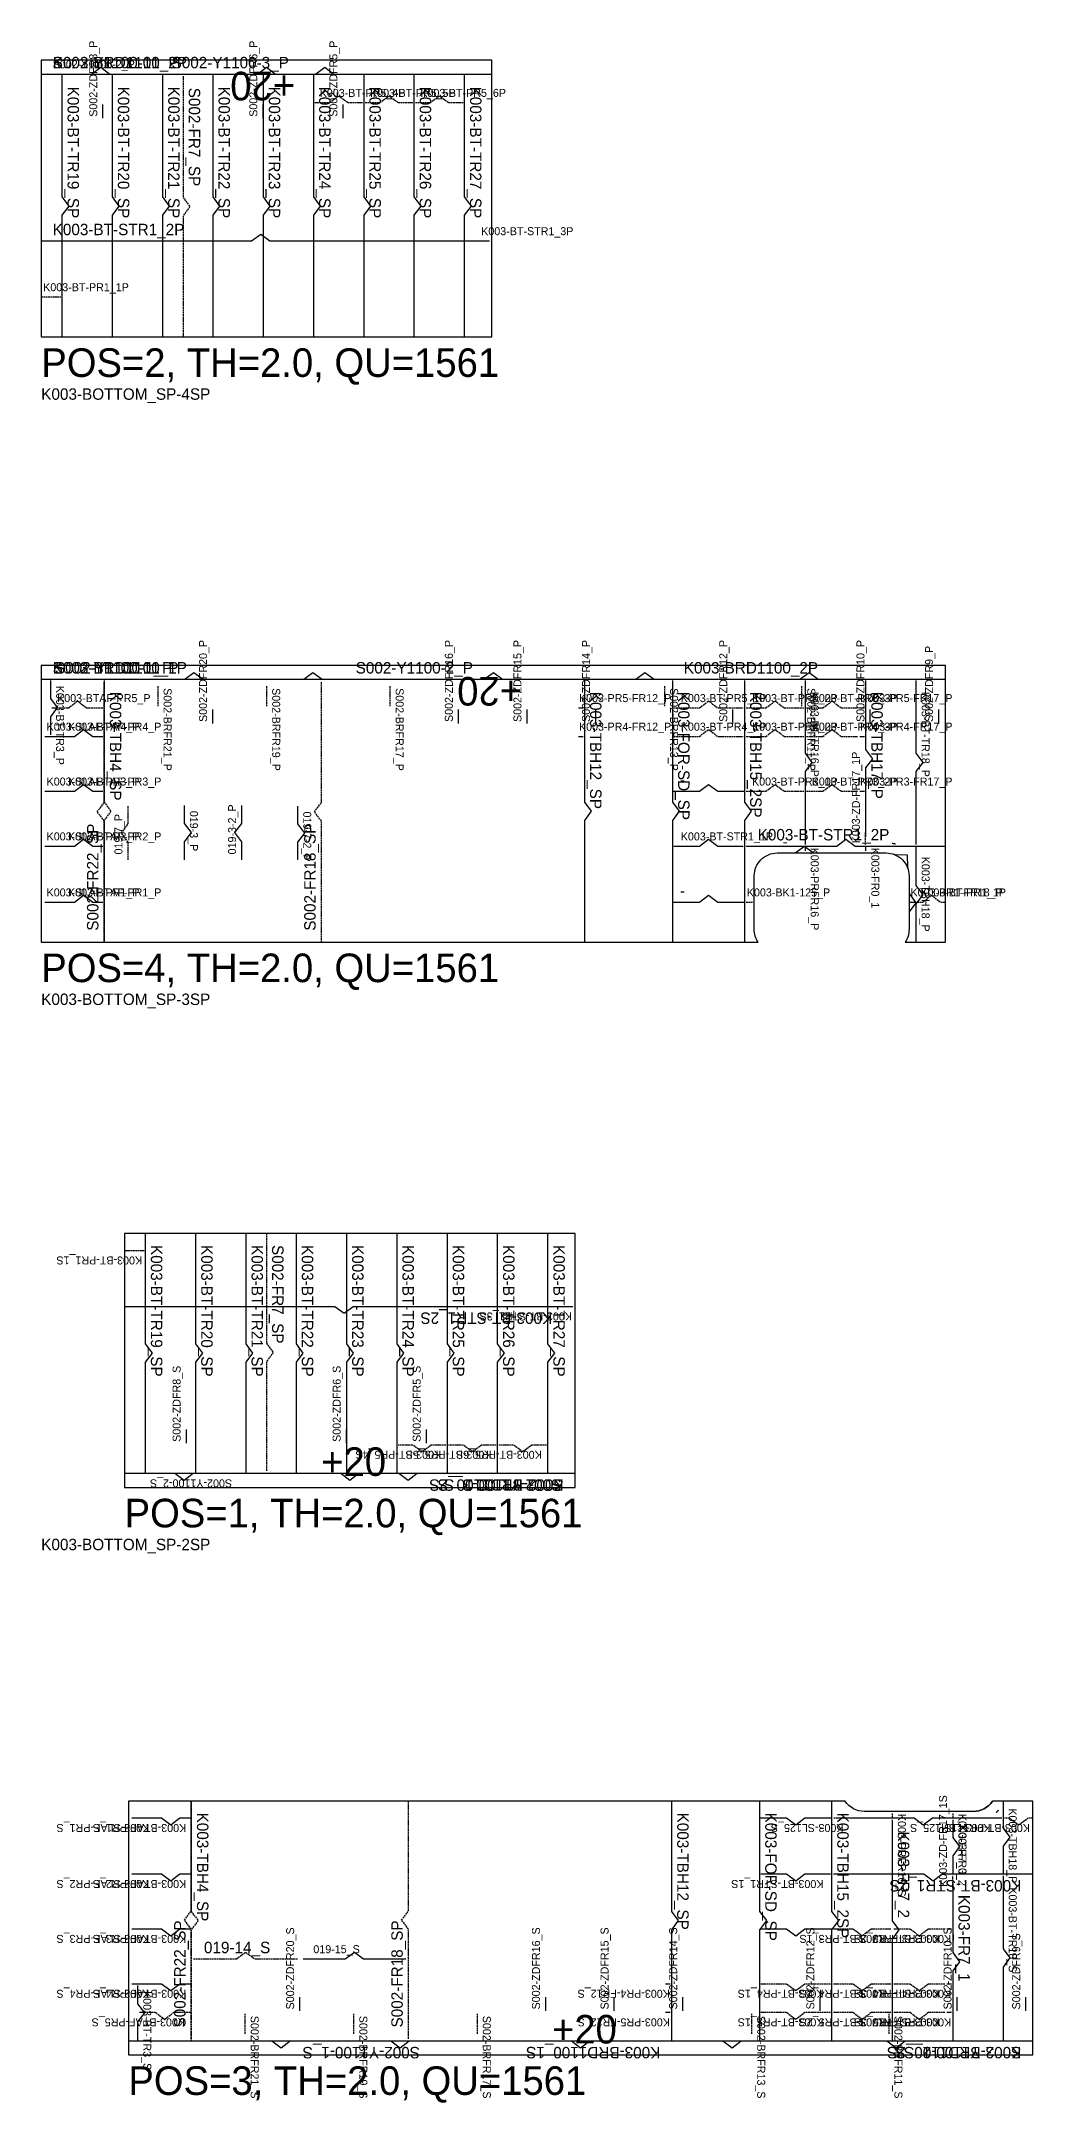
# Model space of a CAD drawing. Header units: inches. Extents: x -22688 to 5506, y -4302 to 14985.
# Drawn here: x -22688 to -18352, y 4972 to 13990 of the extents above; entities that cross this region are included whole.
import ezdxf

# ---------------------------------------------------------------- set-up
doc = ezdxf.new("R2010")
doc.units = ezdxf.units.IN
doc.header["$MEASUREMENT"] = 0
doc.linetypes.add('Dashed', pattern=[10, 7.5, -2.5])
doc.layers.get('0').update_dxf_attribs({"linetype": 'CONTINUOUS'})

msp = doc.modelspace()

# ---------------------------------------------------------------- linework, layer by layer
at = {"color": 7}
for p, q in [((-22417.809934, 13653.594164), (-22417.809934, 13713.593249)), ((-21717.809934, 13653.594164), (-21717.809934, 13713.593249)), ((-21367.809934, 13653.594164), (-21367.809934, 13713.593249)), ((-20767.809934, 13116.593127), (-20727.810545, 13116.593127)), ((-21937.809629, 11006.093554), (-21937.809629, 11066.092638)), ((-20862.809629, 11006.093554), (-20862.809629, 11066.092638)), ((-20562.809629, 11006.093554), (-20562.809629, 11066.092638)), ((-20338.310117, 11074.092821), (-20317.809934, 11074.092821)), ((-20262.809629, 11006.093554), (-20262.809629, 11066.092638)), ((-19662.809629, 11006.093554), (-19662.809629, 11066.092638)), ((-19108.309812, 11074.092821), (-19087.809629, 11074.092821)), ((-19062.809629, 11006.093554), (-19062.809629, 11066.092638)), ((-18762.809629, 11006.093554), (-18762.809629, 11066.092638)), ((-22672.809477, 10949.092821), (-22587.809629, 10949.092821)), ((-20338.310117, 10949.092821), (-20317.809934, 10949.092821)), ((-19108.309812, 10949.092821), (-19087.809629, 10949.092821)), ((-22672.809477, 10709.093432), (-22587.809629, 10709.093432)), ((-19108.309812, 10709.093432), (-19087.809629, 10709.093432)), ((-22672.809477, 10469.092516), (-22587.809629, 10469.092516)), ((-19347.81024, 10464.092211), (-19347.81024, 10448.093371)), ((-19082.809324, 10464.092211), (-19082.809324, 10448.093371)), ((-22672.809477, 10224.092821), (-22587.809629, 10224.092821)), ((-18888.310117, 10224.092821), (-18867.809934, 10224.092821)), ((-20363.310117, 8454.093127), (-20403.309507, 8454.093127)), ((-22053.309507, 7857.093005), (-22053.309507, 7917.092852)), ((-21353.309507, 7857.093005), (-21353.309507, 7917.092852)), ((-21003.309507, 7857.093005), (-21003.309507, 7917.092852)), ((-22206.809873, 6216.203265), (-22291.809721, 6216.203265)), ((-22206.809873, 5971.20357), (-22291.809721, 5971.20357)), ((-22206.809873, 5731.203417), (-22291.809721, 5731.203417)), ((-18706.809873, 5731.203417), (-18727.310056, 5731.203417)), ((-22206.809873, 5491.203265), (-22291.809721, 5491.203265)), ((-21556.809873, 5374.203448), (-21556.809873, 5434.203295)), ((-20481.809873, 5374.203448), (-20481.809873, 5434.203295)), ((-20181.809873, 5374.203448), (-20181.809873, 5434.203295)), ((-19936.810179, 5491.203265), (-19957.310362, 5491.203265)), ((-19881.809873, 5374.203448), (-19881.809873, 5434.203295)), ((-19281.809873, 5374.203448), (-19281.809873, 5434.203295)), ((-18706.809873, 5491.203265), (-18727.310056, 5491.203265)), ((-18681.809873, 5374.203448), (-18681.809873, 5434.203295)), ((-18381.809873, 5374.203448), (-18381.809873, 5434.203295)), ((-19936.810179, 5366.203265), (-19957.310362, 5366.203265)), ((-18706.809873, 5366.203265), (-18727.310056, 5366.203265))]:
    msp.add_line(p, q, dxfattribs=at)
at = {"color": 7, "linetype": 'Dashed'}
for p, q in [((-22687.810392, 12871.593432), (-22602.809782, 12871.593432)), ((-22177.809782, 11169.092516), (-22177.809782, 11079.093127)), ((-21702.809782, 11169.092516), (-21702.809782, 11079.093127)), ((-21162.809629, 11169.092516), (-21162.809629, 11079.093127)), ((-19962.809629, 11169.092516), (-19962.809629, 11079.093127)), ((-19362.809629, 11169.092516), (-19362.809629, 11079.093127)), ((-19082.809324, 10476.093249), (-19082.809324, 10528.992419)), ((-19604.809446, 10224.092821), (-19577.809019, 10224.092821)), ((-22238.309355, 8699.092821), (-22323.309965, 8699.092821)), ((-18966.810484, 6237.203173), (-18966.810484, 6221.20357)), ((-18701.809568, 6237.203173), (-18701.809568, 6221.20357)), ((-19174.569578, 6216.203265), (-19223.80969, 6216.203265)), ((-18701.809568, 5911.302904), (-18701.809568, 5964.2036)), ((-21796.810026, 5361.202959), (-21796.810026, 5271.20357)), ((-21321.809263, 5361.202959), (-21321.809263, 5271.20357)), ((-20781.809873, 5361.202959), (-20781.809873, 5271.20357)), ((-19581.809873, 5361.202959), (-19581.809873, 5271.20357)), ((-18981.809873, 5361.202959), (-18981.809873, 5271.20357))]:
    msp.add_line(p, q, dxfattribs=at)
at = {"color": 7}
for points in [[(-22687.810392, 13906.594042), (-22687.810392, 12696.593432), (-20717.809934, 12696.593432), (-20717.809934, 13906.594042), (-22687.810392, 13906.594042)], [(-22687.810392, 13906.594042), (-22687.810392, 12696.593432), (-20717.809934, 12696.593432), (-20717.809934, 13906.594042), (-22687.810392, 13906.594042)], [(-22687.810392, 13846.593432), (-22467.809934, 13846.593432), (-22427.809782, 13876.593737), (-22387.810392, 13846.593432), (-22167.809934, 13846.593432)], [(-22687.810392, 13846.593432), (-21742.809934, 13846.593432), (-21702.809782, 13876.593737), (-21662.810392, 13846.593432), (-20717.809934, 13846.593432)], [(-22687.810392, 13846.593432), (-21742.809934, 13846.593432), (-21702.809782, 13876.593737), (-21662.810392, 13846.593432), (-20717.809934, 13846.593432)], [(-22597.81024, 13841.593127), (-22597.81024, 13309.093432), (-22567.809934, 13269.094042), (-22597.81024, 13229.093127), (-22597.81024, 12696.593432)], [(-22377.809782, 13841.593127), (-22377.809782, 13309.093432), (-22347.81024, 13269.094042), (-22377.809782, 13229.093127), (-22377.809782, 12696.593432)], [(-22167.809934, 13846.593432), (-21487.809629, 13846.593432), (-21447.81024, 13876.593737), (-21407.809324, 13846.593432), (-20727.810545, 13846.593432)], [(-22157.810087, 13841.593127), (-22157.810087, 13309.093432), (-22127.809782, 13269.094042), (-22157.810087, 13229.093127), (-22157.810087, 12696.593432)], [(-21937.810392, 13841.593127), (-21937.810392, 13309.093432), (-21907.810087, 13269.094042), (-21937.810392, 13229.093127), (-21937.810392, 12696.593432)], [(-21717.809934, 13841.593127), (-21717.809934, 13309.093432), (-21687.810392, 13269.094042), (-21717.809934, 13229.093127), (-21717.809934, 12696.593432)], [(-21497.81024, 13841.593127), (-21497.81024, 13309.093432), (-21467.809934, 13269.094042), (-21497.81024, 13229.093127), (-21497.81024, 12696.593432)], [(-21277.810545, 13841.593127), (-21277.810545, 13309.093432), (-21247.81024, 13269.094042), (-21277.810545, 13229.093127), (-21277.810545, 12696.593432)], [(-21057.809324, 13841.593127), (-21057.809324, 13309.093432), (-21027.810545, 13269.094042), (-21057.809324, 13229.093127), (-21057.809324, 12696.593432)], [(-20837.809629, 13841.593127), (-20837.809629, 13309.093432), (-20807.809324, 13269.094042), (-20837.809629, 13229.093127), (-20837.809629, 12696.593432)], [(-22687.810392, 13116.593127), (-21767.809934, 13116.593127), (-21727.809782, 13146.593432), (-21687.810392, 13116.593127), (-20767.809934, 13116.593127)], [(-22687.809629, 11199.092821), (-20750.309629, 11199.092821), (-20710.31024, 11229.093127), (-20670.309324, 11199.092821), (-18732.809324, 11199.092821)], [(-22687.809629, 11199.092821), (-21539.559812, 11199.092821), (-21499.560423, 11229.093127), (-21459.559507, 11199.092821), (-20311.30969, 11199.092821)], [(-22677.809782, 11199.092821), (-22060.309477, 11199.092821), (-22020.309324, 11229.093127), (-21980.309934, 11199.092821), (-21362.809629, 11199.092821)], [(-22647.809477, 11194.092516), (-22647.809477, 11115.093188), (-22617.809934, 11075.092272), (-22647.809477, 11035.092883), (-22647.809477, 10956.093554)], [(-21362.809629, 11199.092821), (-20087.809629, 11199.092821), (-20047.81024, 11229.093127), (-20007.809324, 11199.092821), (-18732.809324, 11199.092821)], [(-20312.809629, 11194.092516), (-20312.809629, 10661.592821), (-20282.809324, 10621.593432), (-20312.809629, 10581.592516), (-20312.809629, 10049.092821)], [(-19927.809019, 11199.092821), (-19370.309324, 11199.092821), (-19330.309934, 11229.093127), (-19290.309019, 11199.092821), (-18732.809324, 11199.092821)], [(-19927.809019, 11194.092516), (-19927.809019, 10661.592821), (-19897.81024, 10621.593432), (-19927.809019, 10581.592516), (-19927.809019, 10049.092821)], [(-19612.809629, 11194.092516), (-19612.809629, 10661.592821), (-19582.809324, 10621.593432), (-19612.809629, 10581.592516), (-19612.809629, 10049.092821)], [(-19347.81024, 11194.092516), (-19347.81024, 10875.092272), (-19317.809934, 10835.092883), (-19347.81024, 10795.093493), (-19347.81024, 10476.093249)], [(-19082.809324, 11194.092516), (-19082.809324, 10891.593127), (-19052.809019, 10851.592211), (-19082.809324, 10811.592821), (-19082.809324, 10509.093432)], [(-18862.809629, 11194.092516), (-18862.809629, 10875.092272), (-18832.809324, 10835.092883), (-18862.809629, 10795.093493), (-18862.809629, 10476.093249)], [(-22587.809629, 10949.092821), (-22542.809934, 10949.092821), (-22502.809782, 10979.093127), (-22462.809629, 10949.092821), (-22417.809934, 10949.092821)], [(-22587.809629, 10709.093432), (-22542.809934, 10709.093432), (-22502.809782, 10739.092211), (-22462.809629, 10709.093432), (-22417.809934, 10709.093432)], [(-19926.30908, 10709.093432), (-19809.559507, 10709.093432), (-19769.560117, 10739.092211), (-19729.559202, 10709.093432), (-19612.809629, 10709.093432)], [(-22062.809629, 10647.429613), (-22062.809629, 10568.260912), (-22032.809324, 10528.261523), (-22062.809629, 10488.260607), (-22062.809629, 10409.093432)], [(-21810.809965, 10409.093432), (-21810.809965, 10488.260607), (-21840.809507, 10528.261523), (-21810.809965, 10568.260912), (-21810.809965, 10647.429613)], [(-21567.019529, 10643.811755), (-21567.019529, 10566.452746), (-21537.02075, 10526.45183), (-21567.019529, 10486.452441), (-21567.019529, 10409.093432)], [(-22587.809629, 10469.092516), (-22542.809934, 10469.092516), (-22502.809782, 10499.092821), (-22462.809629, 10469.092516), (-22417.809934, 10469.092516)], [(-19921.310301, 10469.092516), (-19809.559507, 10469.092516), (-19769.560117, 10499.092821), (-19729.559202, 10469.092516), (-19617.809934, 10469.092516)], [(-19604.809446, 10469.092516), (-19208.810301, 10469.092516), (-19168.809385, 10499.092821), (-19128.809995, 10469.092516), (-18732.809324, 10469.092516)], [(-19469.810362, 10439.092211), (-19390.559263, 10439.092211), (-19350.559873, 10469.092516), (-19310.560484, 10439.092211), (-19231.309385, 10439.092211)], [(-18862.809629, 10464.092211), (-18862.809629, 10296.593432), (-18832.809324, 10256.592516), (-18862.809629, 10216.593127), (-18862.809629, 10049.092821)], [(-18892.809934, 10339.092211), (-18892.809934, 10261.592821), (-18862.809629, 10221.593432), (-18892.809934, 10181.592516), (-18892.809934, 10104.093127)], [(-22587.809629, 10224.092821), (-22542.809934, 10224.092821), (-22502.809782, 10254.093127), (-22462.809629, 10224.092821), (-22417.809934, 10224.092821)], [(-19926.30908, 10224.092821), (-19809.559507, 10224.092821), (-19769.560117, 10254.093127), (-19729.559202, 10224.092821), (-19612.809629, 10224.092821)], [(-20353.309507, 8774.092821), (-22323.309965, 8774.092821), (-22323.309965, 7664.092974), (-20353.309507, 7664.092974), (-20353.309507, 8774.092821)], [(-20353.309507, 8774.092821), (-22323.309965, 8774.092821), (-22323.309965, 7664.092974), (-20353.309507, 7664.092974), (-20353.309507, 8774.092821)], [(-22233.309812, 8774.092821), (-22233.309812, 8291.593127), (-22203.309507, 8251.592211), (-22233.309812, 8211.592821), (-22233.309812, 7729.093127)], [(-22013.309355, 8774.092821), (-22013.309355, 8291.593127), (-21983.309812, 8251.592211), (-22013.309355, 8211.592821), (-22013.309355, 7729.093127)], [(-21793.30966, 8774.092821), (-21793.30966, 8291.593127), (-21763.309355, 8251.592211), (-21793.30966, 8211.592821), (-21793.30966, 7729.093127)], [(-21573.309202, 8774.092821), (-21573.309202, 8291.593127), (-21543.308897, 8251.592211), (-21573.309202, 8211.592821), (-21573.309202, 7729.093127)], [(-21353.309507, 8774.092821), (-21353.309507, 8291.593127), (-21323.309202, 8251.592211), (-21353.309507, 8211.592821), (-21353.309507, 7729.093127)], [(-21133.309812, 8774.092821), (-21133.309812, 8291.593127), (-21103.309507, 8251.592211), (-21133.309812, 8211.592821), (-21133.309812, 7729.093127)], [(-20913.310117, 8774.092821), (-20913.310117, 8291.593127), (-20883.309812, 8251.592211), (-20913.310117, 8211.592821), (-20913.310117, 7729.093127)], [(-20693.308897, 8774.092821), (-20693.308897, 8291.593127), (-20663.310117, 8251.592211), (-20693.308897, 8211.592821), (-20693.308897, 7729.093127)], [(-20473.309202, 8774.092821), (-20473.309202, 8291.593127), (-20443.308897, 8251.592211), (-20473.309202, 8211.592821), (-20473.309202, 7729.093127)], [(-20403.309507, 8454.093127), (-21323.309202, 8454.093127), (-21363.310117, 8424.092821), (-21403.309507, 8454.093127), (-22323.309965, 8454.093127)], [(-21803.309507, 7724.092821), (-22023.309965, 7724.092821), (-22063.309355, 7694.092516), (-22103.309507, 7724.092821), (-22323.309965, 7724.092821)], [(-20353.309507, 7724.092821), (-21298.309202, 7724.092821), (-21338.310117, 7694.092516), (-21378.309507, 7724.092821), (-22323.309965, 7724.092821)], [(-20353.309507, 7724.092821), (-21298.309202, 7724.092821), (-21338.310117, 7694.092516), (-21378.309507, 7724.092821), (-22323.309965, 7724.092821)], [(-20363.310117, 7724.092821), (-21043.308897, 7724.092821), (-21083.309812, 7694.092516), (-21123.309202, 7724.092821), (-21803.309507, 7724.092821)], [(-19931.809873, 6291.203265), (-19931.809873, 5808.70357), (-19901.809568, 5768.703417), (-19931.809873, 5728.703265), (-19931.809873, 5246.20357)], [(-19546.809263, 6291.203265), (-19546.809263, 5808.70357), (-19516.810484, 5768.703417), (-19546.809263, 5728.703265), (-19546.809263, 5246.20357)], [(-19231.809873, 6291.203265), (-19231.809873, 5808.70357), (-19201.809568, 5768.703417), (-19231.809873, 5728.703265), (-19231.809873, 5246.20357)], [(-18481.809873, 6291.203265), (-18481.809873, 6173.702959), (-18451.809568, 6133.70357), (-18481.809873, 6093.703417), (-18481.809873, 5976.203112)], [(-22036.810179, 6216.203265), (-22081.809873, 6216.203265), (-22121.810026, 6186.202959), (-22161.810179, 6216.203265), (-22206.809873, 6216.203265)], [(-19231.809873, 6216.203265), (-19348.559446, 6216.203265), (-19388.560362, 6186.202959), (-19428.559751, 6216.203265), (-19545.309324, 6216.203265)], [(-18486.810179, 6216.203265), (-18790.690489, 6216.203265), (-18830.689878, 6186.202959), (-18870.689268, 6216.203265), (-19174.569578, 6216.203265)], [(-18966.810484, 6209.203295), (-18966.810484, 5767.703204), (-18936.810179, 5727.703051), (-18966.810484, 5687.702898), (-18966.810484, 5246.20357)], [(-18701.809568, 6209.203295), (-18701.809568, 6132.703356), (-18671.809263, 6092.703204), (-18701.809568, 6052.703051), (-18701.809568, 5976.203112)], [(-22036.810179, 5971.20357), (-22081.809873, 5971.20357), (-22121.810026, 5941.203265), (-22161.810179, 5971.20357), (-22206.809873, 5971.20357)], [(-19236.810179, 5971.20357), (-19348.559446, 5971.20357), (-19388.560362, 5941.203265), (-19428.559751, 5971.20357), (-19540.310545, 5971.20357)], [(-18351.809568, 5971.20357), (-18747.81024, 5971.20357), (-18787.809629, 5941.203265), (-18827.810545, 5971.20357), (-19223.80969, 5971.20357)], [(-18481.809873, 5964.2036), (-18481.809873, 5645.203356), (-18451.809568, 5605.203204), (-18481.809873, 5565.203051), (-18481.809873, 5246.20357)], [(-18701.809568, 5931.203417), (-18701.809568, 5628.703265), (-18671.809263, 5588.703112), (-18701.809568, 5548.702959), (-18701.809568, 5246.20357)], [(-22036.810179, 5731.203417), (-22081.809873, 5731.203417), (-22121.810026, 5701.203112), (-22161.810179, 5731.203417), (-22206.809873, 5731.203417)], [(-19231.809873, 5731.203417), (-19348.559446, 5731.203417), (-19388.560362, 5701.203112), (-19428.559751, 5731.203417), (-19545.309324, 5731.203417)], [(-21542.809934, 5601.203112), (-21358.309812, 5601.203112), (-21318.310423, 5631.203417), (-21278.309507, 5601.203112), (-21093.809385, 5601.203112)], [(-22266.809721, 5484.203295), (-22266.809721, 5405.203204), (-22236.810179, 5365.203051), (-22266.809721, 5325.203661), (-22266.809721, 5246.20357)], [(-22036.810179, 5491.203265), (-22081.809873, 5491.203265), (-22121.810026, 5461.202959), (-22161.810179, 5491.203265), (-22206.809873, 5491.203265)], [(-18351.809568, 5241.203265), (-20289.309568, 5241.203265), (-20329.310484, 5211.202959), (-20369.309873, 5241.203265), (-22306.809873, 5241.203265)], [(-19930.309934, 5241.203265), (-21078.559751, 5241.203265), (-21118.560667, 5211.202959), (-21158.560056, 5241.203265), (-22306.809873, 5241.203265)], [(-20981.809873, 5241.203265), (-21599.310179, 5241.203265), (-21639.309568, 5211.202959), (-21679.309721, 5241.203265), (-22296.810026, 5241.203265)], [(-18351.809568, 5241.203265), (-19626.809568, 5241.203265), (-19666.810484, 5211.202959), (-19706.809873, 5241.203265), (-20981.809873, 5241.203265)], [(-18351.809568, 5241.203265), (-18909.309263, 5241.203265), (-18949.310179, 5211.202959), (-18989.309568, 5241.203265), (-19546.809263, 5241.203265)]]:
    msp.add_lwpolyline(points, dxfattribs=at)
at = {"color": 7, "linetype": 'Dashed'}
for points in [[(-22067.809934, 13836.592821), (-22067.809934, 13306.594042), (-22037.810392, 13266.593127), (-22067.809934, 13226.593737), (-22067.809934, 12696.593432)], [(-21490.809507, 13721.593432), (-21426.809568, 13721.593432), (-21386.810179, 13751.593737), (-21346.810789, 13721.593432), (-21282.809324, 13721.593432)], [(-21270.809812, 13721.593432), (-21206.809873, 13721.593432), (-21166.810484, 13751.593737), (-21126.809568, 13721.593432), (-21062.809629, 13721.593432)], [(-21050.810117, 13721.593432), (-20986.810179, 13721.593432), (-20946.810789, 13751.593737), (-20906.809873, 13721.593432), (-20842.809934, 13721.593432)], [(-22412.809629, 10049.092821), (-22412.809629, 10579.093127), (-22442.809934, 10619.092516), (-22412.809629, 10659.093432), (-22412.809629, 11189.092211)], [(-22412.809629, 11194.092516), (-22412.809629, 10661.592821), (-22382.809324, 10621.593432), (-22412.809629, 10581.592516), (-22412.809629, 10049.092821)], [(-21462.809629, 10049.092821), (-21462.809629, 10579.093127), (-21492.809934, 10619.092516), (-21462.809629, 10659.093432), (-21462.809629, 11189.092211)], [(-22640.809507, 11074.092821), (-22569.309873, 11074.092821), (-22529.309721, 11104.093127), (-22489.309568, 11074.092821), (-22417.809934, 11074.092821)], [(-19921.310301, 11074.092821), (-19809.559507, 11074.092821), (-19769.560117, 11104.093127), (-19729.559202, 11074.092821), (-19617.809934, 11074.092821)], [(-19604.809446, 11074.092821), (-19518.809385, 11074.092821), (-19478.809995, 11104.093127), (-19438.80908, 11074.092821), (-19352.809019, 11074.092821)], [(-19340.809507, 11074.092821), (-19269.309873, 11074.092821), (-19229.310484, 11104.093127), (-19189.309568, 11074.092821), (-19117.809934, 11074.092821)], [(-19921.310301, 10949.092821), (-19809.559507, 10949.092821), (-19769.560117, 10979.093127), (-19729.559202, 10949.092821), (-19617.809934, 10949.092821)], [(-19604.809446, 10949.092821), (-19518.809385, 10949.092821), (-19478.809995, 10979.093127), (-19438.80908, 10949.092821), (-19352.809019, 10949.092821)], [(-19340.809507, 10949.092821), (-19269.309873, 10949.092821), (-19229.310484, 10979.093127), (-19189.309568, 10949.092821), (-19117.809934, 10949.092821)], [(-19604.809446, 10709.093432), (-19518.809385, 10709.093432), (-19478.809995, 10739.092211), (-19438.80908, 10709.093432), (-19352.809019, 10709.093432)], [(-19340.809507, 10709.093432), (-19269.309873, 10709.093432), (-19229.310484, 10739.092211), (-19189.309568, 10709.093432), (-19117.809934, 10709.093432)], [(-22307.49423, 10409.093432), (-22307.49423, 10486.452441), (-22337.493772, 10526.45183), (-22307.49423, 10566.452746), (-22307.49423, 10643.811755)], [(-18855.810423, 10224.092821), (-18834.309263, 10224.092821), (-18794.309873, 10254.093127), (-18754.310484, 10224.092821), (-18732.809324, 10224.092821)], [(-21703.309507, 8774.092821), (-21703.309507, 8294.092516), (-21673.309965, 8254.093127), (-21703.309507, 8214.092211), (-21703.309507, 7734.092669)], [(-20918.308897, 7849.092821), (-20982.310362, 7849.092821), (-21022.309751, 7819.092516), (-21062.309141, 7849.092821), (-21126.30908, 7849.092821)], [(-20698.309202, 7849.092821), (-20762.309141, 7849.092821), (-20802.310056, 7819.092516), (-20842.309446, 7849.092821), (-20906.309385, 7849.092821)], [(-20478.309507, 7849.092821), (-20542.309446, 7849.092821), (-20582.310362, 7819.092516), (-20622.309751, 7849.092821), (-20686.30969, 7849.092821)], [(-22031.809873, 5251.203112), (-22031.809873, 5731.203417), (-22061.810179, 5771.20357), (-22031.809873, 5811.202959), (-22031.809873, 6291.203265)], [(-22031.809873, 6291.203265), (-22031.809873, 5808.70357), (-22001.809568, 5768.703417), (-22031.809873, 5728.703265), (-22031.809873, 5246.20357)], [(-21081.809873, 5251.203112), (-21081.809873, 5731.203417), (-21111.810179, 5771.20357), (-21081.809873, 5811.202959), (-21081.809873, 6291.203265)], [(-18351.809568, 6216.203265), (-18373.310728, 6216.203265), (-18413.310117, 6186.202959), (-18453.309507, 6216.203265), (-18474.810667, 6216.203265)], [(-18971.809263, 5731.203417), (-19057.809324, 5731.203417), (-19097.81024, 5701.203112), (-19137.809629, 5731.203417), (-19223.80969, 5731.203417)], [(-18736.810179, 5731.203417), (-18808.309812, 5731.203417), (-18848.310728, 5701.203112), (-18888.310117, 5731.203417), (-18959.809751, 5731.203417)], [(-22021.810026, 5601.203112), (-21834.310026, 5601.203112), (-21794.309873, 5631.203417), (-21754.309721, 5601.203112), (-21566.810484, 5601.203112)], [(-19236.810179, 5491.203265), (-19348.559446, 5491.203265), (-19388.560362, 5461.202959), (-19428.559751, 5491.203265), (-19540.310545, 5491.203265)], [(-18971.809263, 5491.203265), (-19057.809324, 5491.203265), (-19097.81024, 5461.202959), (-19137.809629, 5491.203265), (-19223.80969, 5491.203265)], [(-18736.810179, 5491.203265), (-18808.309812, 5491.203265), (-18848.310728, 5461.202959), (-18888.310117, 5491.203265), (-18959.809751, 5491.203265)], [(-22036.810179, 5366.203265), (-22108.309812, 5366.203265), (-22148.309965, 5336.202959), (-22188.310117, 5366.203265), (-22259.809751, 5366.203265)], [(-19236.810179, 5366.203265), (-19348.559446, 5366.203265), (-19388.560362, 5336.202959), (-19428.559751, 5366.203265), (-19540.310545, 5366.203265)], [(-18971.809263, 5366.203265), (-19057.809324, 5366.203265), (-19097.81024, 5336.202959), (-19137.809629, 5366.203265), (-19223.80969, 5366.203265)], [(-18736.810179, 5366.203265), (-18808.309812, 5366.203265), (-18848.310728, 5336.202959), (-18888.310117, 5366.203265), (-18959.809751, 5366.203265)]]:
    msp.add_lwpolyline(points, dxfattribs=at)
at = {"color": 7}
for points in [[(-22687.809629, 10049.092821), (-19553.326292, 10049.092821, -0.146627), (-19569.810362, 10104.093127), (-19569.810362, 10339.092211, -0.414214), (-19469.810362, 10439.092211), (-18992.809934, 10439.092211, -0.414214), (-18892.809934, 10339.092211), (-18892.809934, 10104.093127, -0.146629), (-18909.292478, 10049.092821), (-18732.809324, 10049.092821), (-18732.809324, 11259.093432), (-22687.809629, 11259.093432), (-22687.809629, 10049.092821)], [(-22687.809629, 10049.092821), (-19553.326292, 10049.092821, -0.146627), (-19569.810362, 10104.093127), (-19569.810362, 10339.092211, -0.414214), (-19469.810362, 10439.092211), (-18992.809934, 10439.092211, -0.414214), (-18892.809934, 10339.092211), (-18892.809934, 10104.093127, -0.146629), (-18909.292478, 10049.092821), (-18732.809324, 10049.092821), (-18732.809324, 11259.093432), (-22687.809629, 11259.093432), (-22687.809629, 10049.092821)], [(-18992.809934, 10439.092211, -0.096648), (-18955.216856, 10431.757311), (-18900.886411, 10431.01726), (-18900.144834, 10376.68529, -0.096648), (-18892.809934, 10339.092211, -0.096648)], [(-18351.809568, 5181.203417), (-18351.809568, 6291.203265), (-18528.292722, 6291.203265, -0.252262), (-18611.810179, 6246.20357), (-19088.810606, 6246.20357, -0.252265), (-19172.326536, 6291.203265), (-22306.809873, 6291.203265), (-22306.809873, 5181.203417), (-18351.809568, 5181.203417)], [(-18351.809568, 5181.203417), (-18351.809568, 6291.203265), (-18528.292722, 6291.203265, -0.252262), (-18611.810179, 6246.20357), (-19088.810606, 6246.20357, -0.252265), (-19172.326536, 6291.203265), (-22306.809873, 6291.203265), (-22306.809873, 5181.203417), (-18351.809568, 5181.203417)]]:
    msp.add_lwpolyline(points, format="xyb", dxfattribs=at)
msp.add_arc((-18611.810179, 6346.205096), 100.001442, 269.999756, 326.632324, dxfattribs=at)

# ---------------------------------------------------------------- texts
for s, height, rotation, p in [('S002-ZDFR8_P', 34.999999, 90, (-22442.809934, 13659.59392)), ('S002-ZDFR6_P', 34.999999, 90, (-21742.809934, 13659.59392)), ('S002-ZDFR5_P', 34.999999, 90, (-21392.809934, 13659.59392)), ('+20', 125, 180, (-21577.810545, 13856.594042)), ('K003-BT-TR19_SP', 50, 270, (-22572.81024, 13791.593127)), ('K003-BT-TR20_SP', 50, 270, (-22352.809782, 13791.593127)), ('K003-BT-TR21_SP', 50, 270, (-22132.810087, 13791.593127)), ('S002-FR7_SP', 50, 270, (-22042.809934, 13786.592821)), ('K003-BT-TR22_SP', 50, 270, (-21912.810392, 13791.593127)), ('K003-BT-TR23_SP', 50, 270, (-21692.809934, 13791.593127)), ('K003-BT-TR24_SP', 50, 270, (-21472.81024, 13791.593127)), ('K003-BT-TR25_SP', 50, 270, (-21252.810545, 13791.593127)), ('K003-BT-TR26_SP', 50, 270, (-21032.809324, 13791.593127)), ('K003-BT-TR27_SP', 50, 270, (-20812.809629, 13791.593127)), ('S002-ZDFR20_P', 34.999999, 90, (-21962.809629, 11012.09331)), ('S002-ZDFR16_P', 34.999999, 90, (-20887.809629, 11012.09331)), ('S002-ZDFR15_P', 34.999999, 90, (-20587.809629, 11012.09331)), ('S002-ZDFR14_P', 34.999999, 90, (-20287.809629, 11012.09331)), ('S002-ZDFR12_P', 34.999999, 90, (-19687.809629, 11012.09331)), ('S002-ZDFR10_P', 34.999999, 90, (-19087.809629, 11012.09331)), ('S002-ZDFR9_P', 34.999999, 90, (-18787.809629, 11012.09331)), ('+20', 125, 180, (-20585.31024, 11209.093432)), ('K003-BT-TR3_P', 34.999999, 270, (-22622.809477, 11170.293383)), ('K003-TBH4_SP', 50, 270, (-22387.809629, 11144.092516)), ('S002-BRFR21_P', 34.999999, 270, (-22152.809782, 11160.092883)), ('S002-BRFR19_P', 34.999999, 270, (-21677.809782, 11160.092883)), ('S002-BRFR17_P', 34.999999, 270, (-21137.809629, 11160.092883)), ('K003-TBH12_SP', 50, 270, (-20287.809629, 11144.092516)), ('S002-BRFR13_P', 34.999999, 270, (-19937.809629, 11160.092883)), ('K003-FOR-SD_SP', 50, 270, (-19902.809019, 11144.092516)), ('K003-TBH15_2SP', 50, 270, (-19587.809629, 11144.092516)), ('S002-BRFR11_P', 34.999999, 270, (-19337.809629, 11160.092883)), ('K003-BT-TR16_P', 34.999999, 270, (-19322.81024, 11144.092516)), ('K003-TBH17_P', 50, 270, (-19057.809324, 11144.092516)), ('K003-BT-TR18_P', 34.999999, 270, (-18837.809629, 11144.092516)), ('K003-ZD-FR17_1P', 34.999999, 90, (-19107.809324, 10481.383471)), ('019-3-2_P', 34.999999, 90, (-21835.809965, 10432.926134)), ('S002-FR22_SP', 50, 90, (-22437.809629, 10099.092821)), ('019-7_P', 34.999999, 90, (-22332.49423, 10432.564501)), ('019-3_P', 34.999999, 270, (-22037.809629, 10623.595385)), ('019-7-2_P', 34.999999, 270, (-21542.019529, 10620.340685)), ('S002-FR18_SP', 50, 90, (-21487.809629, 10099.092821)), ('-', 50, 351, (-18973.255796, 10462.554125)), ('-', 50, 351, (-18973.255796, 10462.554125)), ('K003-PRFR16_P', 34.999999, 270, (-19322.81024, 10462.49309)), ('K003-FR0_1', 34.999999, 270, (-19057.809324, 10462.49309)), ('K003-TBH18_P', 34.999999, 270, (-18837.809629, 10422.592883)), ('K003-BT-PR1_1S', 34.999999, 180, (-22246.809263, 8674.092821)), ('K003-BT-TR19_SP', 50, 270, (-22208.309812, 8724.092821)), ('K003-BT-TR20_SP', 50, 270, (-21988.309355, 8724.092821)), ('K003-BT-TR21_SP', 50, 270, (-21768.30966, 8724.092821)), ('S002-FR7_SP', 50, 270, (-21678.309507, 8724.092821)), ('K003-BT-TR22_SP', 50, 270, (-21548.309202, 8724.092821)), ('K003-BT-TR23_SP', 50, 270, (-21328.309507, 8724.092821)), ('K003-BT-TR24_SP', 50, 270, (-21108.309812, 8724.092821)), ('K003-BT-TR25_SP', 50, 270, (-20888.310117, 8724.092821)), ('K003-BT-TR26_SP', 50, 270, (-20668.308897, 8724.092821)), ('K003-BT-TR27_SP', 50, 270, (-20448.309202, 8724.092821)), ('K003-BT-STR1_2S', 50, 180, (-20453.309507, 8429.093127)), ('K003-BT-STR1_3S', 34.999999, 180, (-20367.309446, 8429.093127)), ('S002-ZDFR8_S', 34.999999, 90, (-22078.309507, 7863.09276)), ('S002-ZDFR6_S', 34.999999, 90, (-21378.309507, 7863.09276)), ('S002-ZDFR5_S', 34.999999, 90, (-21028.309507, 7863.09276)), ('K003-BT-PR5_4S', 34.999999, 180, (-20939.109678, 7824.092821)), ('K003-BT-PR5_5S', 34.999999, 180, (-20719.109983, 7824.092821)), ('K003-BT-PR5_6S', 34.999999, 180, (-20499.108763, 7824.092821)), ('S002-Y1100-2_S', 34.999999, 180, (-21853.309507, 7699.092821)), ('K003-BRD1100_2S', 50, 180, (-20403.309507, 7699.092821)), ('S002-Y1100-10_S', 50, 180, (-20403.309507, 7699.092821)), ('S002-Y1100-3_S', 50, 180, (-20413.310117, 7699.092821)), ('K003-ZD-FR17_1S', 34.999999, 90, (-18726.809568, 5916.593127)), ('K003-TBH4_SP', 50, 270, (-22006.809873, 6241.203265)), ('K003-TBH12_SP', 50, 270, (-19906.809873, 6241.203265)), ('K003-FOR-SD_SP', 50, 270, (-19521.809263, 6241.203265)), ('K003-TBH15_2SP', 50, 270, (-19206.809873, 6241.203265)), ('K003-PRFR16_S', 34.999999, 270, (-18941.810484, 6235.603289)), ('K003-FR7_3', 34.999999, 270, (-18676.809568, 6235.603289)), ('-', 50, 230.969681, (-18514.707823, 6267.486529)), ('K003-TBH18_P', 34.999999, 270, (-18456.809873, 6259.70302)), ('K003-SLAF-PR1_S', 34.999999, 180, (-22215.309782, 6191.203265)), ('K003-BTAF-PR1_S', 34.999999, 180, (-22053.809995, 6191.203265)), ('K003-SL125_S', 34.999999, 180, (-19179.493589, 6191.203265)), ('-', 50, 180, (-19263.160581, 6191.203265)), ('K003-FR7_2', 50, 270, (-18941.810484, 6159.203295)), ('K003-LBH125_S', 34.999999, 180, (-18536.810179, 6191.203265)), ('K003-BT-PR1_1S', 34.999999, 180, (-18364.109678, 6191.203265)), ('K003-FR0_2', 34.999999, 270, (-18676.809568, 6185.903124)), ('K003-SLAF-PR2_S', 34.999999, 180, (-22215.309782, 5946.20357)), ('K003-BTAF-PR2_S', 34.999999, 180, (-22053.809995, 5946.20357)), ('K003-BT-STR1_1S', 34.999999, 180, (-19267.15991, 5946.20357)), ('K003-BT-STR1_2S', 50, 180, (-18401.809568, 5946.20357)), ('K003-FR7_1', 50, 270, (-18676.809568, 5881.203417)), ('K003-BT-TR18_S', 34.999999, 270, (-18456.809873, 5914.2036)), ('K003-SLAF-PR3_S', 34.999999, 180, (-22215.309782, 5706.203417)), ('K003-BTAF-PR3_S', 34.999999, 180, (-22053.809995, 5706.203417)), ('S002-FR22_SP', 50, 90, (-22056.809873, 5301.203112)), ('S002-ZDFR20_S', 34.999999, 90, (-21581.809873, 5380.203204)), ('S002-FR18_SP', 50, 90, (-21106.809873, 5301.203112)), ('S002-ZDFR16_S', 34.999999, 90, (-20506.809873, 5380.203204)), ('S002-ZDFR15_S', 34.999999, 90, (-20206.809873, 5380.203204)), ('S002-ZDFR14_S', 34.999999, 90, (-19906.809873, 5380.203204)), ('K003-BT-PR3_1S', 34.999999, 180, (-18997.009153, 5706.203417)), ('S002-ZDFR12_S', 34.999999, 90, (-19306.809873, 5380.203204)), ('-', 50, 180, (-19263.160581, 5706.203417)), ('K003-BT-PR3_2S', 34.999999, 180, (-18759.109373, 5706.203417)), ('K003-PR3-FR17_S', 34.999999, 180, (-18708.859129, 5706.203417)), ('S002-ZDFR10_S', 34.999999, 90, (-18706.809873, 5380.203204)), ('S002-ZDFR9_S', 34.999999, 90, (-18406.809873, 5380.203204)), ('K003-SLAF-PR4_S', 34.999999, 180, (-22215.309782, 5466.203265)), ('K003-BTAF-PR4_S', 34.999999, 180, (-22053.809995, 5466.203265)), ('K003-BT-TR3_S', 34.999999, 270, (-22241.809721, 5460.403399)), ('K003-PR4-FR12_S', 34.999999, 180, (-19938.859434, 5466.203265)), ('K003-BT-PR4_1S', 34.999999, 180, (-19267.15991, 5466.203265)), ('K003-BT-PR4_2S', 34.999999, 180, (-18997.009153, 5466.203265)), ('K003-BT-PR4_3S', 34.999999, 180, (-18759.109373, 5466.203265)), ('K003-PR4-FR17_S', 34.999999, 180, (-18708.859129, 5466.203265)), ('K003-BTAF-PR5_S', 34.999999, 180, (-22059.110136, 5341.203265)), ('S002-BRFR21_S', 34.999999, 270, (-21771.810026, 5352.203326)), ('S002-BRFR19_S', 34.999999, 270, (-21296.809263, 5352.203326)), ('S002-BRFR17_S', 34.999999, 270, (-20756.809873, 5352.203326)), ('K003-PR5-FR12_S', 34.999999, 180, (-19938.859434, 5341.203265)), ('K003-BT-PR5_1S', 34.999999, 180, (-19267.15991, 5341.203265)), ('S002-BRFR13_S', 34.999999, 270, (-19556.809873, 5352.203326)), ('K003-BT-PR5_2S', 34.999999, 180, (-18997.009153, 5341.203265)), ('K003-BT-PR5_3S', 34.999999, 180, (-18759.109373, 5341.203265)), ('K003-PR5-FR17_S', 34.999999, 180, (-18708.859129, 5341.203265)), ('S002-BRFR11_S', 34.999999, 270, (-18956.809873, 5352.203326)), ('S002-Y1100-1_S', 50, 180, (-21031.809873, 5216.203265)), ('K003-BRD1100_1S', 50, 180, (-19980.309934, 5216.203265)), ('K003-BRD1100_2S', 50, 180, (-18401.809568, 5216.203265)), ('S002-Y1100-10_S', 50, 180, (-18401.809568, 5216.203265)), ('S002-Y1100-2_S', 50, 180, (-18401.809568, 5216.203265))]:
    msp.add_text(s, height=height, rotation=rotation, dxfattribs=at).set_placement(p)
for s, height, p in [('S002-Y1100-2_P', 34.999999, (-22637.810392, 13871.593432)), ('S002-Y1100-11_P', 50, (-22637.810392, 13871.593432)), ('K003-BRD1100_2P', 50, (-22637.810392, 13871.593432)), ('S002-Y1100-3_P', 50, (-22117.809934, 13871.593432)), ('K003-BT-PR5_4P', 34.999999, (-21470.010252, 13746.593432)), ('K003-BT-PR5_5P', 34.999999, (-21250.010557, 13746.593432)), ('K003-BT-PR5_6P', 34.999999, (-21030.010862, 13746.593432)), ('K003-BT-STR1_2P', 50, (-22637.810392, 13141.593127)), ('K003-BT-STR1_3P', 34.999999, (-20763.810606, 13141.593127)), ('K003-BT-PR1_1P', 34.999999, (-22679.309721, 12896.593432)), ('POS=2, TH=2.0, QU=1561', 125, (-22687.810392, 12521.593432)), ('K003-BOTTOM_SP-4SP', 50, (-22687.810392, 12421.593432)), ('S002-Y1100-11_P', 50, (-22637.809629, 11224.092821)), ('K003-BRD1100_1P', 50, (-22637.809629, 11224.092821)), ('S002-Y1100-1_P', 50, (-22627.809782, 11224.092821)), ('S002-Y1100-2_P', 50, (-21312.809629, 11224.092821)), ('K003-BRD1100_2P', 50, (-19877.809019, 11224.092821)), ('K003-BTAF-PR5_P', 34.999999, (-22618.50955, 11099.092821)), ('K003-PR5-FR12_P', 34.999999, (-20336.259336, 11099.092821)), ('K003-BT-PR5_1P', 34.999999, (-19890.959043, 11099.092821)), ('K003-BT-PR5_2P', 34.999999, (-19579.609556, 11099.092821)), ('K003-BT-PR5_3P', 34.999999, (-19318.510313, 11099.092821)), ('K003-PR5-FR17_P', 34.999999, (-19106.260557, 11099.092821)), ('K003-SLAF-PR4_P', 34.999999, (-22664.309568, 10974.092821)), ('K003-BTAF-PR4_P', 34.999999, (-22570.809812, 10974.092821)), ('K003-PR4-FR12_P', 34.999999, (-20336.259336, 10974.092821)), ('K003-BT-PR4_1P', 34.999999, (-19890.959043, 10974.092821)), ('K003-BT-PR4_2P', 34.999999, (-19579.609556, 10974.092821)), ('K003-BT-PR4_3P', 34.999999, (-19318.510313, 10974.092821)), ('K003-PR4-FR17_P', 34.999999, (-19106.260557, 10974.092821)), ('K003-SLAF-PR3_P', 34.999999, (-22664.309568, 10734.093432)), ('K003-BTAF-PR3_P', 34.999999, (-22570.809812, 10734.093432)), ('-', 50, (-19894.959898, 10734.093432)), ('K003-BT-PR3_1P', 34.999999, (-19579.609556, 10734.093432)), ('K003-BT-PR3_2P', 34.999999, (-19318.510313, 10734.093432)), ('K003-PR3-FR17_P', 34.999999, (-19106.260557, 10734.093432)), ('K003-SLAF-PR2_P', 34.999999, (-22664.309568, 10494.092516)), ('K003-BTAF-PR2_P', 34.999999, (-22570.809812, 10494.092516)), ('K003-BT-STR1_1P', 34.999999, (-19890.959043, 10494.092516)), ('K003-BT-STR1_2P', 50, (-19554.809446, 10494.092516)), ('-', 50, (-19445.959348, 10464.092211)), ('K003-SLAF-PR1_P', 34.999999, (-22664.309568, 10249.092821)), ('K003-BTAF-PR1_P', 34.999999, (-22570.809812, 10249.092821)), ('K003-BK1-125_P', 34.999999, (-19602.110166, 10249.092821)), ('K003-PR1-FR18_P', 34.999999, (-18886.259336, 10249.092821)), ('K003-BT-PR1_1P', 34.999999, (-18843.510313, 10249.092821)), ('-', 50, (-19894.959898, 10249.092821)), ('POS=4, TH=2.0, QU=1561', 125, (-22687.809629, 9874.092821)), ('K003-BOTTOM_SP-3SP', 50, (-22687.809629, 9774.092821)), ('+20', 125, (-21463.310117, 7714.092974)), ('POS=1, TH=2.0, QU=1561', 125, (-22323.309965, 7489.092974)), ('K003-BOTTOM_SP-2SP', 50, (-22687.809629, 7389.092974)), ('019-14_S', 50, (-21976.309843, 5626.203112)), ('019-15_S', 34.999999, (-21497.909422, 5626.203112)), ('+20', 125, (-20454.310484, 5231.203417)), ('POS=3, TH=2.0, QU=1561', 125, (-22306.809873, 5006.203417))]:
    msp.add_text(s, height=height, dxfattribs=at).set_placement(p)

doc.saveas('drawing.dxf')
